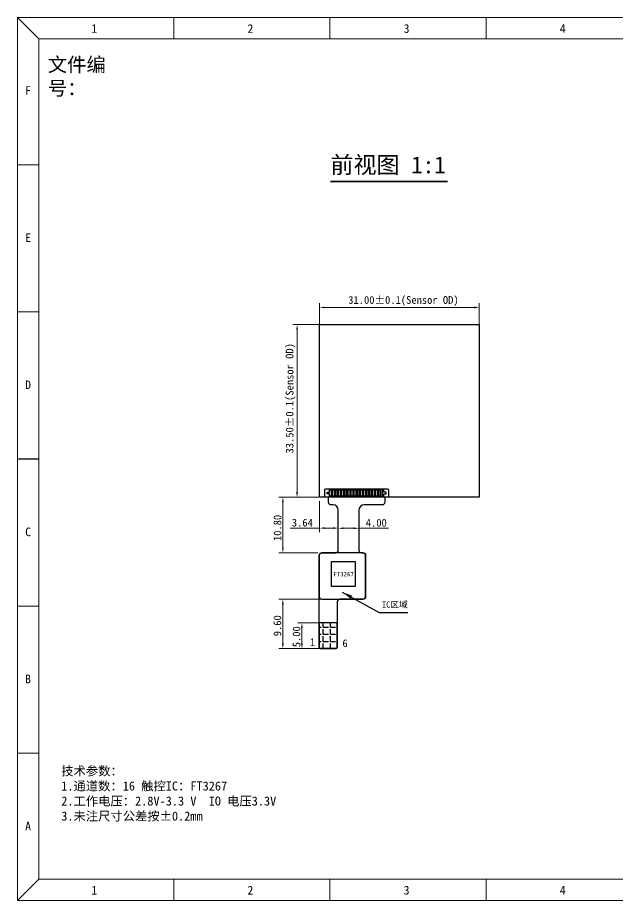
# Model space of a CAD drawing. Header units: millimetres. Extents: x 245 to 9917, y -4466 to 598.
# Drawn here: x 9673.7 to 9790.1, y -4466.3 to -4294.9 of the extents above; entities that cross this region are included whole.
import ezdxf
from ezdxf.enums import TextEntityAlignment as Align

# ---------------------------------------------------------------- set-up
doc = ezdxf.new("R2010")
doc.units = ezdxf.units.MM
doc.header["$LTSCALE"] = 0.2
doc.header["$PDMODE"] = 35
for name, color, linetype in [('DIM', 7, 'Continuous'), ('FILM', 40, 'Continuous'), ('FPC', 5, 'Continuous'), ('LCD', 240, 'Continuous'), ('SENSOR', 3, 'Continuous')]:
    doc.layers.add(name, color=color, linetype=linetype)
doc.layers.add('Sundenal', color=4, linetype='Continuous', lineweight=20)
doc.layers.add('文字', color=2, linetype='Continuous', lineweight=20)
doc.styles.get("Standard").update_dxf_attribs({"font": 'isocp2.shx', "bigfont": 'extfont2.shx'})
doc.styles.add('宋体', font='')
doc.styles.get('宋体').set_extended_font_data('SimSun')
doc.dimstyles.new('Sundenal', dxfattribs={"dimtxt": 3.5, "dimasz": 2, "dimexe": 1.5, "dimexo": 0.5, "dimtad": 1, "dimdsep": 46, "dimtxsty": 'Standard', "dimcen": 2.5, "dimadec": 0, "dimazin": 0, "dimtm": 1e-09, "dimtfac": 1, "dimtmove": 0, "dimatfit": 3, "dimfxl": 1, "dimarcsym": 0})
doc.dimstyles.new('Sundenal$0', dxfattribs={"dimtxt": 6, "dimasz": 3, "dimexe": 0.8, "dimexo": 0.8, "dimgap": 0.2, "dimtad": 1, "dimzin": 1, "dimdsep": 46, "dimtxsty": '宋体', "dimcen": 2.5, "dimadec": 0, "dimazin": 0, "dimtfac": 1, "dimtofl": 0, "dimtmove": 0, "dimatfit": 3, "dimfxl": 1, "dimtolj": 1, "dimlwd": 13, "dimlwe": 13, "dimarcsym": 0})

# ---------------------------------------------------------------- blocks, each defined once
blk = doc.blocks.new('*D6')
at = {"layer": 'Defpoints', "color": 0, "transparency": 16777216}
for p in [(9763.31, -4351.15), (9732.31, -4359.23), (9763.31, -4359.23)]:
    blk.add_point(p, dxfattribs=at)
at = {"layer": 'DIM', "color": 0, "lineweight": 13, "transparency": 16777216}
for p, q in [((9732.31, -4358.43), (9732.31, -4350.35)), ((9763.31, -4358.43), (9763.31, -4350.35))]:
    blk.add_line(p, q, dxfattribs=at)
at = {"layer": 'DIM', "color": 0, "lineweight": 18, "transparency": 16777216}
blk.add_line((9733.31, -4351.15), (9762.31, -4351.15), dxfattribs=at)
at = {"layer": 'DIM', "color": 0, "transparency": 16777216}
for points in [[(9733.31, -4350.99), (9733.31, -4351.32), (9732.31, -4351.15)], [(9762.31, -4350.99), (9762.31, -4351.32), (9763.31, -4351.15)]]:
    blk.add_solid(points, dxfattribs=at)
at = {"layer": 'DIM', "color": 0, "lineweight": 30, "transparency": 16777216, "insert": (9748.59, -4349.9), "char_height": 1.5, "attachment_point": 5, "style": '宋体'}
blk.add_mtext('\\A1;31.00±0.1(Sensor OD)', dxfattribs=at)
blk = doc.blocks.new('*D7')
at = {"layer": 'Defpoints', "color": 0, "transparency": 16777216}
for p in [(9727.95, -4354.49), (9734.87, -4354.49), (9732.95, -4387.99)]:
    blk.add_point(p, dxfattribs=at)
at = {"layer": 'DIM', "color": 0, "lineweight": 13, "transparency": 16777216}
for p, q in [((9734.07, -4354.49), (9727.15, -4354.49)), ((9732.15, -4387.99), (9727.15, -4387.99))]:
    blk.add_line(p, q, dxfattribs=at)
at = {"layer": 'DIM', "color": 0, "lineweight": 18, "transparency": 16777216}
blk.add_line((9727.95, -4386.99), (9727.95, -4355.49), dxfattribs=at)
at = {"layer": 'DIM', "color": 0, "transparency": 16777216}
for points in [[(9727.78, -4355.49), (9728.12, -4355.49), (9727.95, -4354.49)], [(9727.78, -4386.99), (9728.12, -4386.99), (9727.95, -4387.99)]]:
    blk.add_solid(points, dxfattribs=at)
at = {"layer": 'DIM', "color": 0, "lineweight": 30, "transparency": 16777216, "insert": (9726.7, -4368.79), "char_height": 1.5, "attachment_point": 5, "rotation": 90, "style": '宋体'}
blk.add_mtext('\\A1;33.50±0.1(Sensor OD)', dxfattribs=at)
blk = doc.blocks.new('*D8')
at = {"layer": 'Defpoints', "color": 0, "transparency": 16777216}
for p in [(9728.9, -4412.39), (9734, -4412.39), (9734, -4417.39)]:
    blk.add_point(p, dxfattribs=at)
at = {"layer": 'DIM', "color": 0, "lineweight": 13, "transparency": 16777216}
for p, q in [((9733.2, -4412.39), (9728.1, -4412.39)), ((9733.2, -4417.39), (9728.1, -4417.39))]:
    blk.add_line(p, q, dxfattribs=at)
at = {"layer": 'DIM', "color": 0, "lineweight": 18, "transparency": 16777216}
blk.add_line((9728.9, -4416.39), (9728.9, -4413.39), dxfattribs=at)
at = {"layer": 'DIM', "color": 0, "transparency": 16777216}
for points in [[(9728.73, -4413.39), (9729.06, -4413.39), (9728.9, -4412.39)], [(9728.73, -4416.39), (9729.06, -4416.39), (9728.9, -4417.39)]]:
    blk.add_solid(points, dxfattribs=at)
at = {"layer": 'DIM', "color": 0, "lineweight": 30, "transparency": 16777216, "insert": (9727.85, -4415.08), "char_height": 1.5, "attachment_point": 5, "rotation": 90, "style": '宋体'}
blk.add_mtext('\\A1;5.00', dxfattribs=at)
blk = doc.blocks.new('*D11')
at = {"layer": 'Defpoints', "color": 0, "transparency": 16777216}
for p in [(9725.19, -4407.79), (9734, -4407.79), (9734, -4417.39)]:
    blk.add_point(p, dxfattribs=at)
at = {"layer": 'DIM', "color": 0, "lineweight": 13, "transparency": 16777216}
for p, q in [((9733.2, -4407.79), (9724.39, -4407.79)), ((9733.2, -4417.39), (9724.39, -4417.39))]:
    blk.add_line(p, q, dxfattribs=at)
at = {"layer": 'DIM', "color": 0, "lineweight": 18, "transparency": 16777216}
blk.add_line((9725.19, -4416.39), (9725.19, -4408.79), dxfattribs=at)
at = {"layer": 'DIM', "color": 0, "transparency": 16777216}
for points in [[(9725.02, -4408.79), (9725.36, -4408.79), (9725.19, -4407.79)], [(9725.02, -4416.39), (9725.36, -4416.39), (9725.19, -4417.39)]]:
    blk.add_solid(points, dxfattribs=at)
at = {"layer": 'DIM', "color": 0, "lineweight": 30, "transparency": 16777216, "insert": (9724.14, -4412.94), "char_height": 1.5, "attachment_point": 5, "rotation": 90, "style": '宋体'}
blk.add_mtext('\\A1;9.60', dxfattribs=at)
blk = doc.blocks.new('*D14')
at = {"layer": 'Defpoints', "color": 0, "ltscale": 0.2, "transparency": 16777216}
for p in [(9725.21, -4387.99), (9732.75, -4387.99), (9732.75, -4398.79)]:
    blk.add_point(p, dxfattribs=at)
at = {"layer": 'FPC', "color": 0, "lineweight": 13, "ltscale": 0.2, "transparency": 16777216}
for p, q in [((9731.95, -4387.99), (9724.41, -4387.99)), ((9725.21, -4397.79), (9725.21, -4388.99)), ((9731.95, -4398.79), (9724.41, -4398.79))]:
    blk.add_line(p, q, dxfattribs=at)
at = {"layer": 'FPC', "color": 0, "ltscale": 0.2, "transparency": 16777216}
for points in [[(9725.04, -4388.99), (9725.37, -4388.99), (9725.21, -4387.99)], [(9725.04, -4397.79), (9725.37, -4397.79), (9725.21, -4398.79)]]:
    blk.add_solid(points, dxfattribs=at)
at = {"layer": 'FPC', "color": 0, "ltscale": 0.2, "transparency": 16777216, "insert": (9724.16, -4393.96), "char_height": 1.5, "attachment_point": 5, "rotation": 90, "style": '宋体'}
blk.add_mtext('\\A1;10.80', dxfattribs=at)
blk = doc.blocks.new('*D15')
at = {"layer": 'Defpoints', "color": 0, "ltscale": 0.2, "transparency": 16777216}
for p in [(9732.31, -4387.99), (9735.95, -4390.49), (9732.31, -4393.99)]:
    blk.add_point(p, dxfattribs=at)
at = {"layer": 'FPC', "color": 0, "lineweight": 13, "ltscale": 0.2, "transparency": 16777216}
for p, q in [((9732.31, -4388.79), (9732.31, -4394.79)), ((9735.95, -4391.29), (9735.95, -4394.79)), ((9732.31, -4393.99), (9726.64, -4393.99)), ((9734.95, -4393.99), (9733.31, -4393.99))]:
    blk.add_line(p, q, dxfattribs=at)
at = {"layer": 'FPC', "color": 0, "ltscale": 0.2, "transparency": 16777216}
for points in [[(9733.31, -4393.82), (9733.31, -4394.15), (9732.31, -4393.99)], [(9734.95, -4393.82), (9734.95, -4394.15), (9735.95, -4393.99)]]:
    blk.add_solid(points, dxfattribs=at)
at = {"layer": 'FPC', "color": 0, "ltscale": 0.2, "transparency": 16777216, "insert": (9728.98, -4392.94), "char_height": 1.5, "attachment_point": 5, "style": '宋体'}
blk.add_mtext('\\A1;3.64', dxfattribs=at)
blk = doc.blocks.new('*D16')
at = {"layer": 'Defpoints', "color": 0, "ltscale": 0.2, "transparency": 16777216}
for p in [(9735.95, -4393.99), (9739.95, -4393.99), (9739.95, -4394.02)]:
    blk.add_point(p, dxfattribs=at)
at = {"layer": 'FPC', "color": 0, "lineweight": 13, "ltscale": 0.2, "transparency": 16777216}
for p, q in [((9735.95, -4394.79), (9735.95, -4394.82)), ((9736.95, -4394.02), (9738.95, -4394.02)), ((9739.95, -4394.02), (9745.66, -4394.02)), ((9739.95, -4394.79), (9739.95, -4394.82))]:
    blk.add_line(p, q, dxfattribs=at)
at = {"layer": 'FPC', "color": 0, "ltscale": 0.2, "transparency": 16777216}
for points in [[(9736.95, -4393.85), (9736.95, -4394.18), (9735.95, -4394.02)], [(9738.95, -4393.85), (9738.95, -4394.18), (9739.95, -4394.02)]]:
    blk.add_solid(points, dxfattribs=at)
at = {"layer": 'FPC', "color": 0, "ltscale": 0.2, "transparency": 16777216, "insert": (9743.32, -4392.97), "char_height": 1.5, "attachment_point": 5, "style": '宋体'}
blk.add_mtext('\\A1;4.00', dxfattribs=at)

msp = doc.modelspace()

# ---------------------------------------------------------------- hatches: boundary and pattern name
at = {"layer": 'FPC', "ltscale": 0.2}
h = msp.add_hatch(dxfattribs=at)
h.set_pattern_fill('ANGLE', color=256, scale=0.2, style=0)
h.set_pattern_definition([(0, (227.8245, -445.7228), (0, 1.397), [1.016, -0.381]), (90, (227.8245, -445.7228), (-1.397, 9e-17), [1.016, -0.381])])
edge = h.paths.add_edge_path()
edge.add_line((9732.451, -4417.3851), (9735.551, -4417.3851))
edge.add_arc((9735.551, -4417.1851), 0.2, 270, 360)
edge.add_line((9735.751, -4417.1851), (9735.751, -4412.3851))
edge.add_line((9735.751, -4412.3851), (9732.251, -4412.3851))
edge.add_line((9732.251, -4412.3851), (9732.251, -4417.1851))
edge.add_arc((9732.451, -4417.1851), 0.2, 180, 270)

# ---------------------------------------------------------------- linework, layer by layer
at = {"layer": 'DIM', "lineweight": 30, "ltscale": 0.2, "const_width": 0.3283}
msp.add_lwpolyline([(9734.4185, -4326.6854), (9757.1868, -4326.6854)], dxfattribs=at)
at = {"layer": 'FPC', "ltscale": 0.2}
for points in [[(9735.951, -4390.4851, 0.41421356), (9734.951, -4389.4851), (9734.5586, -4389.4851, -0.41421356), (9734.0586, -4388.9851), (9734.0586, -4388.1851, 0.41421356), (9733.8586, -4387.9851), (9733.5086, -4387.9851, -0.41421356), (9733.3086, -4387.7851), (9733.3086, -4386.5851, -0.41421356), (9733.5086, -4386.3851), (9745.5086, -4386.3851, -0.41421356), (9745.7086, -4386.5851), (9745.7086, -4387.7851, -0.41421356), (9745.5086, -4387.9851), (9745.1586, -4387.9851, 0.41421356), (9744.9586, -4388.1851), (9744.9586, -4388.9851, -0.41421356), (9744.4586, -4389.4851), (9740.951, -4389.4851, 0.41421356), (9739.951, -4390.4851), (9739.951, -4398.2851, 0.41421356), (9740.451, -4398.7851), (9740.701, -4398.7851), (9740.751, -4398.7851, -0.41421356), (9741.251, -4399.2851), (9741.251, -4407.2851, -0.41421356), (9740.751, -4407.7851), (9736.251, -4407.7851, 0.41421356), (9735.751, -4408.2851), (9735.751, -4417.1851, -0.41421356), (9735.551, -4417.3851), (9732.451, -4417.3851, -0.41421356), (9732.251, -4417.1851), (9732.251, -4399.2851, -0.41421356), (9732.751, -4398.7851), (9735.451, -4398.7851, 0.41421356), (9735.951, -4398.2851)], [(9732.751, -4407.7851), (9740.751, -4407.7851, 0.41421356), (9741.251, -4407.2851), (9741.251, -4399.2851, 0.41421356), (9740.751, -4398.7851), (9732.751, -4398.7851, 0.41421356), (9732.251, -4399.2851), (9732.251, -4407.2851, 0.41421356)], [(9732.451, -4417.3851), (9735.551, -4417.3851, 0.41421356), (9735.751, -4417.1851), (9735.751, -4412.3851), (9732.251, -4412.3851), (9732.251, -4417.1851, 0.41421356)]]:
    msp.add_lwpolyline(points, format="xyb", close=True, dxfattribs=at)
at = {"layer": 'FPC', "color": 0, "ltscale": 0.2}
for points in [[(9734.2586, -4387.3351), (9733.8086, -4387.3351), (9733.8086, -4387.0351), (9734.2586, -4387.0351), (9734.2586, -4386.5851), (9734.5586, -4386.5851), (9734.5586, -4387.7851), (9734.2586, -4387.7851)], [(9744.7586, -4387.3351), (9745.2086, -4387.3351), (9745.2086, -4387.0351), (9744.7586, -4387.0351), (9744.7586, -4386.5851), (9744.4586, -4386.5851), (9744.4586, -4387.7851), (9744.7586, -4387.7851)]]:
    msp.add_lwpolyline(points, close=True, dxfattribs=at)
at = {"layer": 'FPC', "color": 1, "ltscale": 0.2}
for points in [[(9734.8586, -4387.7851), (9734.8586, -4386.5851), (9735.1586, -4386.5851), (9735.1586, -4387.7851)], [(9735.4586, -4387.7851), (9735.4586, -4386.5851), (9735.7586, -4386.5851), (9735.7586, -4387.7851)], [(9736.0586, -4387.7851), (9736.0586, -4386.5851), (9736.3586, -4386.5851), (9736.3586, -4387.7851)], [(9736.6586, -4387.7851), (9736.6586, -4386.5851), (9736.9586, -4386.5851), (9736.9586, -4387.7851)], [(9737.2586, -4387.7851), (9737.2586, -4386.5851), (9737.5586, -4386.5851), (9737.5586, -4387.7851)], [(9737.8586, -4387.7851), (9737.8586, -4386.5851), (9738.1586, -4386.5851), (9738.1586, -4387.7851)], [(9738.4586, -4387.7851), (9738.4586, -4386.5851), (9738.7586, -4386.5851), (9738.7586, -4387.7851)], [(9739.0586, -4387.7851), (9739.0586, -4386.5851), (9739.3586, -4386.5851), (9739.3586, -4387.7851)], [(9739.6586, -4387.7851), (9739.6586, -4386.5851), (9739.9586, -4386.5851), (9739.9586, -4387.7851)], [(9740.2586, -4387.7851), (9740.2586, -4386.5851), (9740.5586, -4386.5851), (9740.5586, -4387.7851)], [(9740.8586, -4387.7851), (9740.8586, -4386.5851), (9741.1586, -4386.5851), (9741.1586, -4387.7851)], [(9741.4586, -4387.7851), (9741.4586, -4386.5851), (9741.7586, -4386.5851), (9741.7586, -4387.7851)], [(9742.0586, -4387.7851), (9742.0586, -4386.5851), (9742.3586, -4386.5851), (9742.3586, -4387.7851)], [(9742.6586, -4387.7851), (9742.6586, -4386.5851), (9742.9586, -4386.5851), (9742.9586, -4387.7851)], [(9743.2586, -4387.7851), (9743.2586, -4386.5851), (9743.5586, -4386.5851), (9743.5586, -4387.7851)], [(9743.8586, -4387.7851), (9743.8586, -4386.5851), (9744.1586, -4386.5851), (9744.1586, -4387.7851)]]:
    msp.add_lwpolyline(points, close=True, dxfattribs=at)
at = {"layer": 'FPC', "ltscale": 0.2}
msp.add_lwpolyline([(9734.5779, -4405.2334), (9739.2779, -4405.2334), (9739.2779, -4400.5334), (9734.5779, -4400.5334)], close=True, dxfattribs=at)
at = {"layer": 'LCD'}
for p, q in [((9731.9086, -4391.4051), (9731.9086, -4391.4051)), ((9741.6504, -4405.7051), (9741.6503, -4405.7051)), ((9741.6504, -4405.7051), (9741.6503, -4405.7051)), ((9741.6504, -4405.7051), (9741.6503, -4405.7051)), ((9741.6504, -4405.7051), (9741.6503, -4405.7051)), ((9741.6504, -4405.7051), (9741.6503, -4405.7051)), ((9741.6504, -4405.7051), (9741.6503, -4405.7051))]:
    msp.add_line(p, q, dxfattribs=at)
at = {"layer": 'SENSOR', "color": 3}
msp.add_lwpolyline([(9732.3086, -4354.4851), (9763.3086, -4354.4851), (9763.3086, -4387.9851), (9732.3086, -4387.9851)], close=True, dxfattribs=at)
at = {"layer": 'Sundenal', "color": 4}
msp.add_line((9734.3332, -4298.9724), (9734.3332, -4294.8924), dxfattribs=at)
at = {"layer": 'Sundenal', "color": 4, "lineweight": 30}
msp.add_line((9677.8249, -4380.5728), (9673.7449, -4380.5728), dxfattribs=at)
at = {"layer": 'Sundenal', "color": 4}
for points in [[(9677.8249, -4298.9724), (9673.7449, -4294.8924)], [(9704.039, -4294.8924), (9704.039, -4298.9724)], [(9764.6273, -4294.8924), (9764.6273, -4298.9724)], [(9673.7449, -4323.4525), (9677.8249, -4323.4525)], [(9673.7449, -4352.0126), (9677.8249, -4352.0126)], [(9673.7449, -4409.1329), (9677.8249, -4409.1329)], [(9673.7449, -4437.693), (9677.8249, -4437.693)], [(9677.8249, -4462.1731), (9673.7449, -4466.2531)], [(9704.039, -4462.1731), (9704.039, -4466.2531)], [(9734.3332, -4462.1731), (9734.3332, -4466.2531)], [(9764.6273, -4462.1731), (9764.6273, -4466.2531)]]:
    msp.add_lwpolyline(points, dxfattribs=at)
msp.add_lwpolyline([(9673.7449, -4466.2531), (9916.5144, -4466.2531), (9916.5144, -4294.8924), (9673.7449, -4294.8924)], close=True, dxfattribs=at)
at = {"layer": 'Sundenal', "ltscale": 0.2}
msp.add_lwpolyline([(9912.4344, -4298.9724), (9677.8249, -4298.9724), (9677.8249, -4462.1731), (9912.4344, -4462.1731)], close=True, dxfattribs=at)

# ---------------------------------------------------------------- texts
at = {"layer": 'DIM', "lineweight": 30, "ltscale": 0.2, "insert": (9734.4165, -4321.8245), "char_height": 3.28289, "width": 22.770291, "attachment_point": 1, "style": '宋体'}
msp.add_mtext('前视图 1:1', dxfattribs=at)
at = {"layer": 'DIM', "lineweight": 30, "attachment_point": 2, "style": '宋体'}
for s, insert, char_height, width in [('IC区域', (9746.9166, -4408.2349), 1.2, 35.977558), ('1 ', (9730.944, -4415.3706), 1.5, 12.818145), ('6 ', (9737.2626, -4415.5853), 1.5, 12.818145)]:
    msp.add_mtext(s, dxfattribs=dict(at, insert=insert, char_height=char_height, width=width))
at = {"layer": 'FILM', "color": 0, "ltscale": 0.2, "insert": (9736.9881, -4402.5118), "char_height": 0.84, "width": 5.384202, "attachment_point": 2, "style": '宋体'}
msp.add_mtext('FT3267', dxfattribs=at)
at = {"layer": 'Sundenal', "color": 4, "style": '宋体'}
for s, p in [('1', (9688.6107, -4297.0033)), ('2', (9718.9049, -4297.0033)), ('3', (9749.199, -4297.0033)), ('4', (9779.4931, -4297.0033)), ('F', (9675.7687, -4309.0392)), ('E', (9675.7687, -4337.5993)), ('D', (9675.7687, -4366.1594)), ('C', (9675.7687, -4394.7196)), ('B', (9675.7687, -4423.2797)), ('A', (9675.7687, -4451.8398)), ('1', (9688.6107, -4464.2841)), ('2', (9718.9049, -4464.2841)), ('3', (9749.199, -4464.2841)), ('4', (9779.4931, -4464.2841))]:
    msp.add_text(s, height=1.6694, dxfattribs=at).set_placement(p, align=Align.MIDDLE_CENTER)
at = {"layer": '文字', "color": 0, "insert": (9679.5984, -4302.6358), "char_height": 2.74522, "width": 17.523758, "attachment_point": 1, "style": '宋体'}
msp.add_mtext('文件编号：', dxfattribs=at)
at = {"layer": '文字', "color": 7, "insert": (9682.2012, -4440.2625), "char_height": 1.750356, "width": 69.602304, "attachment_point": 1, "style": '宋体'}
msp.add_mtext('{\\fSimSun|b0|i0|c134|p54;技术参数}：\\P1.通道数：16 触控IC：FT3267\\P2.工作电压：2.8V-3.3 V  IO 电压3.3V\\P3.未注尺寸公差按±0.2mm', dxfattribs=at)

# ---------------------------------------------------------------- dimensions: what is measured, and where the dimension line sits
at = {"layer": 'DIM', "lineweight": 30}
dim = msp.add_linear_dim(base=(9763.3086, -4351.1544), p1=(9732.3086, -4359.2264), p2=(9763.3086, -4359.2264), text='<>(Sensor OD)', dimstyle='Sundenal$0', override={"dimtxt": 1.5, "dimasz": 1, "dimgap": 0.3, "dimtol": 1, "dimtp": 0.1, "dimtm": 0.1, "dimlwd": 18}, dxfattribs=at)
dim.commit()
dim.dimension.update_dxf_attribs({"geometry": '*D6', "text_midpoint": (9748.5931, -4351.1544), "dimtype": 160})
dim = msp.add_linear_dim(base=(9727.9489, -4354.4851), p1=(9732.9483, -4387.9851), p2=(9734.8746, -4354.4851), angle=90, text='<>(Sensor OD)', dimstyle='Sundenal$0', override={"dimtxt": 1.5, "dimasz": 1, "dimgap": 0.3, "dimtol": 1, "dimtp": 0.1, "dimtm": 0.1, "dimlwd": 18}, dxfattribs=at)
dim.commit()
dim.dimension.update_dxf_attribs({"geometry": '*D7', "text_midpoint": (9727.9489, -4368.7859), "dimtype": 160})
for base, p2, override, picture, middle in [((9725.1911, -4407.7851), (9734.001, -4407.7851), {"dimtxt": 1.5, "dimasz": 1, "dimgap": 0.3, "dimtol": 0, "dimlim": 0, "dimtp": 0.4, "dimtm": 0.4, "dimlwd": 18}, '*D11', (9725.1911, -4412.9373)), ((9728.8952, -4412.3851), (9734.001, -4412.3851), {"dimtxt": 1.5, "dimasz": 1, "dimgap": 0.3, "dimtp": 0.4, "dimtm": 0.4, "dimlwd": 18}, '*D8', (9728.8952, -4415.0833))]:
    dim = msp.add_linear_dim(base=base, p1=(9734.001, -4417.3851), p2=p2, angle=90, dimstyle='Sundenal$0', override=override, dxfattribs=at)
    dim.commit()
    dim.dimension.update_dxf_attribs({"geometry": picture, "text_midpoint": middle, "dimtype": 160})
at = {"layer": 'FPC', "color": 0, "ltscale": 0.2}
dim = msp.add_linear_dim(base=(9725.2068, -4387.9851), p1=(9732.751, -4398.7851), p2=(9732.751, -4387.9851), angle=90, dimstyle='Sundenal$0', override={"dimtxt": 1.5, "dimasz": 1, "dimgap": 0.3, "dimlfac": 1}, dxfattribs=at)
dim.commit()
dim.dimension.update_dxf_attribs({"geometry": '*D14', "text_midpoint": (9725.2068, -4393.9564), "dimtype": 160})
dim = msp.add_linear_dim(base=(9732.3086, -4393.9861), p1=(9735.951, -4390.4851), p2=(9732.3086, -4387.9851), dimstyle='Sundenal$0', override={"dimtxt": 1.5, "dimasz": 1, "dimgap": 0.3, "dimlfac": 1}, dxfattribs=at)
dim.commit()
dim.dimension.update_dxf_attribs({"geometry": '*D15', "text_midpoint": (9728.9753, -4392.9361)})
dim = msp.add_linear_dim(base=(9739.951, -4394.0167), p1=(9735.951, -4393.9861), p2=(9739.951, -4393.9861), dimstyle='Sundenal$0', override={"dimtxt": 1.5, "dimasz": 1, "dimgap": 0.3, "dimlfac": 1}, dxfattribs=at)
dim.commit()
dim.dimension.update_dxf_attribs({"geometry": '*D16', "text_midpoint": (9743.3201, -4394.0167), "dimtype": 160})

# ---------------------------------------------------------------- leaders
at = {"layer": 'DIM', "ltscale": 0.2}
msp.add_leader([(9736.7174, -4406.4208), (9743.8593, -4410.3442), (9749.4544, -4410.3442)], dimstyle='Sundenal', override={"dimgap": 0.625, "dimtad": 0, "dimfxl": 0.8}, dxfattribs=at)

doc.saveas('drawing.dxf')
